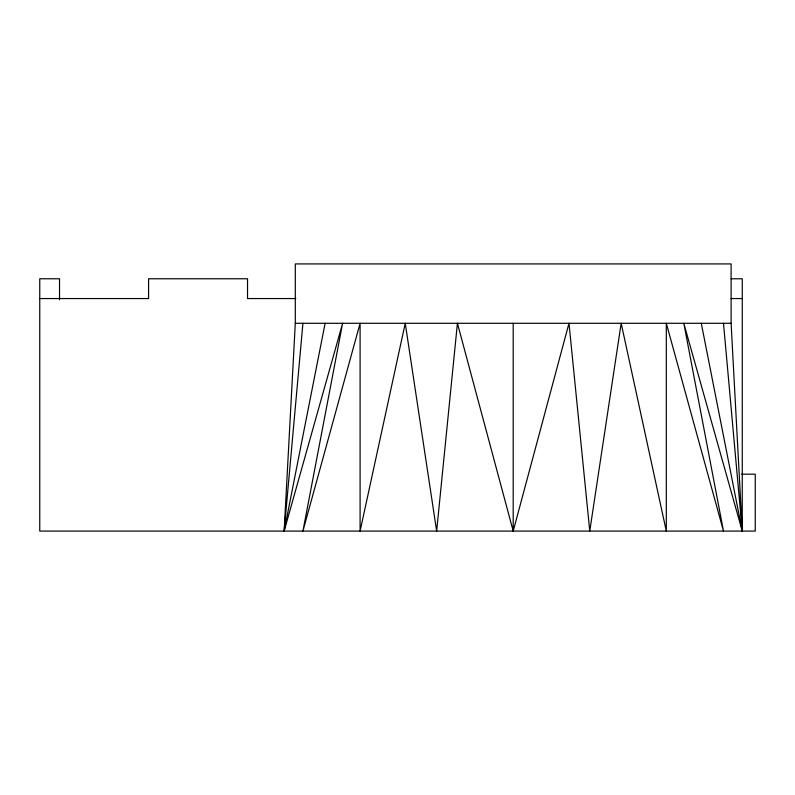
<?xml version="1.0" encoding="UTF-8"?>
<svg xmlns="http://www.w3.org/2000/svg" width="795" height="795" viewBox="0 0 795 795"><rect width="100%" height="100%" fill="white"/><g stroke="black" fill="none" stroke-linecap="round" stroke-linejoin="round"><path stroke-width="1.19" d="M701.279 323.287L742.262 531.08L731.102 323.287L731.102 263.92L295.303 263.92L295.303 323.287L284.143 531.08L342.615 323.287L302.925 531.08L360.095 323.287L360.095 531.08L405.241 323.287L436.654 531.08L457.423 323.287L513.202 531.08L568.991 323.287L589.761 531.08L621.173 323.287L666.309 531.08L666.309 323.287L723.49 531.08L683.799 323.287L742.262 531.08L742.262 278.767L731.132 278.767M302.925 323.287L284.143 531.08L325.125 323.287M39.75 298.552L148.586 298.552L148.586 278.767L247.533 278.767L247.533 298.552L295.77 298.552M731.132 298.552L742.262 298.552M295.303 323.287L731.102 323.287M741.646 474.178L755.25 474.178L755.25 531.08L39.75 531.08L39.75 278.767L59.536 278.767L59.536 299.795M723.49 323.287L742.262 531.08M513.202 323.287L513.202 531.08"/></g></svg>
